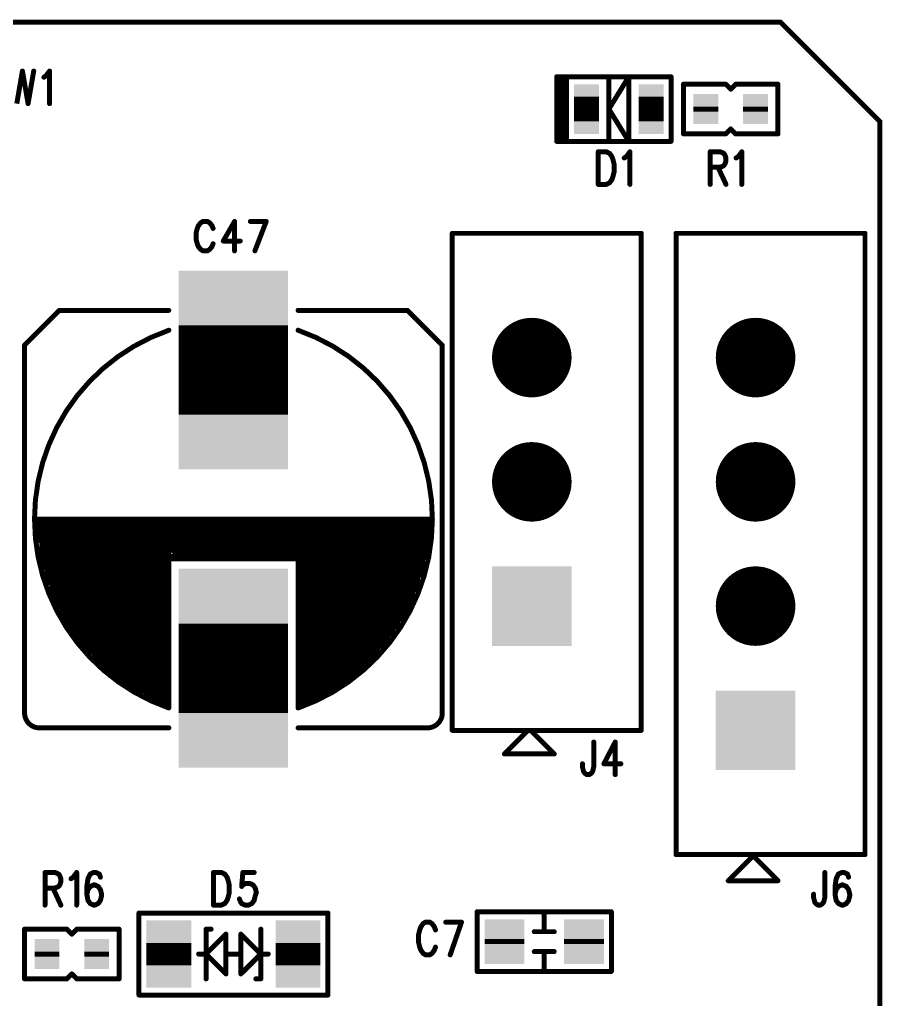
# Model space of a CAD drawing. Extents: x 100 to 126.1, y 97.2 to 170.
# Drawn here: x 108.7 to 126.05, y 150.34 to 170.05 of the extents above; entities that cross this region are included whole.
import ezdxf

# ---------------------------------------------------------------- set-up
doc = ezdxf.new("R2010")
doc.units = 0
doc.layers.get('0').update_dxf_attribs({"linetype": 'CONTINUOUS'})
doc.layers.add('MASK-TOP_PHO', color=10, linetype='CONTINUOUS')
doc.layers.add('SILK-TOP_PHO', color=9, linetype='CONTINUOUS')

# ---------------------------------------------------------------- blocks, each defined once
blk = doc.blocks.new('ROUND_1')
at = {"const_width": 0.050038}
blk.add_lwpolyline([(-0.025018, 0, 1), (0.025018, 0, 1)], format="xyb", close=True, dxfattribs=at)
blk = doc.blocks.new('SQUARE_28')
blk.add_solid([(0.799972, 0.799972), (0.799972, -0.799972), (-0.799972, 0.799972), (-0.799972, -0.799972)])
blk = doc.blocks.new('ROUND_49')
at = {"const_width": 0.799972}
blk.add_lwpolyline([(-0.399986, 0, 1), (0.399986, 0, 1)], format="xyb", close=True, dxfattribs=at)
blk = doc.blocks.new('SQUARE_16')
blk.add_solid([(0.250062, 0.250062), (0.250062, -0.250062), (-0.250062, 0.250062), (-0.250062, -0.250062)])
blk = doc.blocks.new('SQUARE_161')
blk.add_solid([(0.40005, 0.40005), (0.40005, -0.40005), (-0.40005, 0.40005), (-0.40005, -0.40005)])
blk = doc.blocks.new('SQUARE_162')
blk.add_solid([(0.44996, 0.44996), (0.44996, -0.44996), (-0.44996, 0.44996), (-0.44996, -0.44996)])
blk = doc.blocks.new('SQUARE_227')
blk.add_solid([(1.099946, 1.099946), (1.099946, -1.099946), (-1.099946, 1.099946), (-1.099946, -1.099946)])

msp = doc.modelspace()

# ---------------------------------------------------------------- linework, layer by layer
at = {"layer": 'MASK-TOP_PHO'}
for points, const_width in [([(124.000006, 169.999914), (102.00005, 169.999914)], 0.100076), ([(126.000002, 167.999918), (124.000006, 169.999914)], 0.100076), ([(120.10009, 167.999918), (120.10009, 168.500044)], 0.500124), ([(121.400062, 167.999918), (121.400062, 168.500044)], 0.500124), ([(122.499882, 168.299892), (122.499882, 168.20007)], 0.500124), ([(123.49988, 168.299892), (123.49988, 168.20007)], 0.500124), ([(126.000002, 102.00005), (126.000002, 167.999918)], 0.100076), ([(113.000028, 162.100006), (113.000028, 163.900104)], 2.199892), ([(113.000028, 156.100018), (113.000028, 157.900116)], 2.199892), ([(111.700056, 151.025098), (111.700056, 151.474932)], 0.89992), ([(114.3, 151.025098), (114.3, 151.474932)], 0.89992), ([(118.450106, 151.550116), (118.450106, 151.45004)], 0.8001), ([(120.050052, 151.550116), (120.050052, 151.45004)], 0.8001), ([(109.249972, 151.299926), (109.249972, 151.200104)], 0.500124), ([(110.24997, 151.299926), (110.24997, 151.200104)], 0.500124)]:
    msp.add_lwpolyline(points, dxfattribs=dict(at, const_width=const_width))
at = {"layer": 'SILK-TOP_PHO', "const_width": 0.100076}
for points in [[(124.000006, 169.999914), (102.00005, 169.999914)], [(126.000002, 167.999918), (124.000006, 169.999914)], [(108.756704, 169.015664), (108.643166, 168.359328)], [(108.756704, 169.015664), (108.870496, 168.359328)], [(108.984034, 169.015664), (108.870496, 168.359328)], [(109.188758, 168.890696), (109.23397, 168.921938)], [(109.23397, 168.921938), (109.302296, 169.015664)], [(109.302296, 169.015664), (109.302296, 168.359328)], [(119.499888, 168.900094), (120.549924, 168.900094)], [(119.499888, 167.600122), (119.499888, 168.900094)], [(119.599964, 168.900094), (121.800112, 168.900094)], [(119.599964, 167.600122), (119.599964, 168.900094)], [(120.549924, 168.900094), (120.549924, 167.600122)], [(120.949974, 168.900094), (120.549924, 168.250108)], [(120.949974, 167.600122), (120.949974, 168.900094)], [(121.800112, 168.900094), (121.800112, 167.600122)], [(119.70004, 168.850056), (119.70004, 167.649906)], [(122.899932, 168.74998), (122.050048, 168.74998)], [(122.050048, 168.74998), (122.050048, 167.749982)], [(123.000008, 168.649904), (122.899932, 168.74998)], [(123.100084, 168.74998), (123.000008, 168.649904)], [(123.949968, 168.74998), (123.100084, 168.74998)], [(123.949968, 167.749982), (123.949968, 168.74998)], [(120.549924, 168.250108), (120.949974, 167.600122)], [(126.000002, 102.00005), (126.000002, 167.999918)], [(122.050048, 167.749982), (122.899932, 167.749982)], [(122.899932, 167.749982), (123.000008, 167.850058)], [(123.000008, 167.850058), (123.100084, 167.749982)], [(123.100084, 167.749982), (123.949968, 167.749982)], [(120.549924, 167.600122), (119.499888, 167.600122)], [(121.800112, 167.600122), (119.599964, 167.600122)], [(120.33631, 167.390572), (120.33631, 166.73449)], [(120.33631, 167.390572), (120.495568, 167.390572)], [(120.495568, 167.390572), (120.56364, 167.35933)], [(120.56364, 167.35933), (120.609106, 167.296846)], [(120.904508, 167.296846), (120.972834, 167.390572)], [(120.972834, 167.390572), (120.972834, 166.73449)], [(122.586242, 167.390572), (122.586242, 166.73449)], [(122.586242, 167.390572), (122.790966, 167.390572)], [(122.790966, 167.390572), (122.859038, 167.35933)], [(122.859038, 167.35933), (122.881898, 167.328088)], [(122.881898, 167.328088), (122.904504, 167.265604)], [(123.15444, 167.296846), (123.222766, 167.390572)], [(123.222766, 167.390572), (123.222766, 166.73449)], [(120.609106, 167.296846), (120.631712, 167.234362)], [(120.631712, 167.234362), (120.654572, 167.140636)], [(120.654572, 167.140636), (120.654572, 166.984426)], [(120.859042, 167.265604), (120.904508, 167.296846)], [(122.881898, 167.140636), (122.859038, 167.109394)], [(122.904504, 167.20312), (122.881898, 167.140636)], [(122.904504, 167.265604), (122.904504, 167.20312)], [(123.108974, 167.265604), (123.15444, 167.296846)], [(120.654572, 166.984426), (120.631712, 166.8907)], [(122.790966, 167.078152), (122.586242, 167.078152)], [(122.7455, 167.078152), (122.904504, 166.73449)], [(122.859038, 167.109394), (122.790966, 167.078152)], [(120.495568, 166.73449), (120.33631, 166.73449)], [(120.56364, 166.765732), (120.495568, 166.73449)], [(120.609106, 166.828216), (120.56364, 166.765732)], [(120.631712, 166.8907), (120.609106, 166.828216)], [(112.340898, 165.96106), (112.295432, 165.904672)], [(112.386364, 165.989), (112.340898, 165.96106)], [(112.477296, 165.989), (112.386364, 165.989)], [(112.522762, 165.96106), (112.477296, 165.989)], [(112.568228, 165.904672), (112.522762, 165.96106)], [(113.022634, 165.989), (112.795558, 165.5953)], [(113.022634, 165.989), (113.022634, 165.39845)], [(113.340896, 165.989), (113.659158, 165.989)], [(113.659158, 165.989), (113.431828, 165.39845)], [(112.272826, 165.848538), (112.249966, 165.763956)], [(112.249966, 165.763956), (112.249966, 165.623494)], [(112.295432, 165.904672), (112.272826, 165.848538)], [(112.590834, 165.848538), (112.568228, 165.904672)], [(117.40007, 155.750006), (117.40007, 165.749986)], [(117.40007, 165.749986), (121.19991, 165.749986)], [(121.19991, 165.749986), (121.19991, 155.750006)], [(121.899934, 153.249884), (121.899934, 165.749986)], [(121.899934, 165.749986), (125.700028, 165.749986)], [(125.700028, 165.749986), (125.700028, 153.249884)], [(112.249966, 165.623494), (112.272826, 165.539166)], [(112.272826, 165.539166), (112.295432, 165.482778)], [(112.568228, 165.482778), (112.590834, 165.539166)], [(112.795558, 165.5953), (113.136426, 165.5953)], [(112.295432, 165.482778), (112.340898, 165.426644)], [(112.340898, 165.426644), (112.386364, 165.39845)], [(112.386364, 165.39845), (112.477296, 165.39845)], [(112.477296, 165.39845), (112.522762, 165.426644)], [(112.522762, 165.426644), (112.568228, 165.482778)], [(109.499908, 164.200078), (108.799884, 163.500054)], [(111.700056, 164.200078), (109.499908, 164.200078)], [(116.499894, 164.200078), (114.3, 164.200078)], [(117.199918, 163.500054), (116.499894, 164.200078)], [(108.799884, 163.500054), (108.799884, 156.100018)], [(117.199918, 156.100018), (117.199918, 163.500054)], [(109.000036, 159.999934), (117.00002, 159.999934)], [(109.050074, 159.999934), (109.050074, 159.5501)], [(109.149896, 159.999934), (109.149896, 158.999936)], [(109.249972, 159.999934), (109.249972, 158.699962)], [(109.350048, 159.999934), (109.350048, 158.399988)], [(109.450124, 159.999934), (109.450124, 158.20009)], [(109.549946, 159.999934), (109.549946, 157.999938)], [(109.650022, 159.999934), (109.650022, 157.850078)], [(109.750098, 159.999934), (109.750098, 157.699964)], [(109.84992, 159.999934), (109.84992, 157.550104)], [(109.949996, 159.999934), (109.949996, 157.450028)], [(110.000034, 159.999934), (110.000034, 157.39999)], [(110.10011, 159.999934), (110.10011, 157.299914)], [(110.199932, 157.150054), (110.199932, 159.949896)], [(110.300008, 159.999934), (110.300008, 157.100016)], [(110.333028, 159.999934), (110.333028, 157.049978)], [(110.400084, 156.99994), (110.400084, 159.949896)], [(110.460028, 159.872934), (110.460028, 156.949902)], [(110.499906, 159.999934), (110.499906, 156.900118)], [(110.587028, 159.872934), (110.587028, 156.85008)], [(110.599982, 159.999934), (110.599982, 156.85008)], [(110.65002, 156.800042), (110.65002, 159.949896)], [(110.714028, 159.999934), (110.714028, 156.750004)], [(110.750096, 159.949896), (110.750096, 156.699966)], [(110.79988, 156.699966), (110.79988, 159.949896)], [(110.841028, 159.999934), (110.841028, 156.649928)], [(110.899956, 156.59989), (110.899956, 159.949896)], [(110.968028, 159.999934), (110.968028, 156.550106)], [(111.05007, 159.949896), (111.05007, 156.550106)], [(111.095028, 159.872934), (111.095028, 156.500068)], [(111.149892, 156.500068), (111.149892, 159.949896)], [(111.249968, 159.949896), (111.249968, 156.399992)], [(111.298228, 159.949134), (111.298228, 156.399992)], [(111.350044, 159.949896), (111.350044, 156.349954)], [(111.400082, 156.349954), (111.400082, 159.949896)], [(111.450628, 159.949134), (111.450628, 156.299916)], [(111.499904, 156.299916), (111.499904, 159.949896)], [(111.59998, 159.900112), (114.3, 159.900112)], [(111.603028, 159.949134), (111.603028, 156.249878)], [(111.700056, 156.200094), (111.700056, 159.999934)], [(114.3, 156.200094), (114.3, 159.999934)], [(114.397028, 159.999934), (114.397028, 156.249878)], [(114.450114, 159.949896), (114.450114, 156.299916)], [(114.524028, 159.999934), (114.524028, 156.299916)], [(114.599974, 156.349954), (114.599974, 159.999934)], [(114.651028, 159.999934), (114.651028, 157.713934)], [(114.70005, 159.999934), (114.70005, 156.399992)], [(114.778028, 159.999934), (114.778028, 157.840934)], [(114.800126, 159.999934), (114.800126, 156.45003)], [(114.899948, 156.500068), (114.899948, 159.999934)], [(114.905028, 159.999934), (114.905028, 157.967934)], [(115.000024, 159.999934), (115.000024, 156.550106)], [(115.032028, 159.872934), (115.032028, 158.094934)], [(115.1001, 156.59989), (115.1001, 159.999934)], [(115.159028, 159.999934), (115.159028, 158.221934)], [(115.199922, 159.999934), (115.199922, 156.699966)], [(115.286028, 159.999934), (115.286028, 158.348934)], [(115.299998, 156.750004), (115.299998, 159.999934)], [(115.400074, 159.999934), (115.400074, 156.800042)], [(115.413028, 159.999934), (115.413028, 158.475934)], [(115.499896, 156.900118), (115.499896, 159.999934)], [(115.540028, 159.999934), (115.540028, 158.729934)], [(115.599972, 159.999934), (115.599972, 156.99994)], [(115.667028, 159.999934), (115.667028, 158.983934)], [(115.700048, 159.999934), (115.700048, 159.100012)], [(115.700048, 157.100016), (115.700048, 159.999934)], [(115.750086, 157.150054), (115.750086, 159.900112)], [(115.794028, 159.999934), (115.794028, 159.618934)], [(115.800124, 159.999934), (115.800124, 157.200092)], [(115.899946, 159.999934), (115.899946, 157.249876)], [(116.000022, 159.999934), (116.000022, 157.39999)], [(116.100098, 159.999934), (116.100098, 157.500066)], [(116.19992, 159.999934), (116.19992, 157.649926)], [(116.299996, 159.999934), (116.299996, 157.80004)], [(116.400072, 159.999934), (116.400072, 157.9499)], [(116.499894, 159.999934), (116.499894, 158.100014)], [(116.59997, 159.999934), (116.59997, 158.299912)], [(116.700046, 159.999934), (116.700046, 158.550102)], [(116.800122, 159.999934), (116.800122, 158.850076)], [(116.899944, 159.999934), (116.899944, 159.200088)], [(111.59998, 159.800036), (114.3, 159.800036)], [(111.650018, 159.69996), (114.3, 159.69996)], [(111.650018, 159.599884), (114.3, 159.599884)], [(111.700056, 159.500062), (114.3, 159.500062)], [(110.499906, 159.399986), (114.84991, 159.399986)], [(111.59998, 159.250126), (114.599974, 159.250126)], [(111.799878, 159.349948), (114.3, 159.349948)], [(111.700056, 159.200088), (114.3, 159.200088)], [(109.100112, 155.800044), (111.700056, 155.800044)], [(114.3, 155.800044), (116.899944, 155.800044)], [(121.19991, 155.750006), (117.40007, 155.750006)], [(118.450106, 155.275026), (118.925086, 155.750006)], [(118.975124, 155.750006), (119.450104, 155.275026)], [(120.245378, 155.515564), (120.245378, 155.015692)], [(120.677178, 155.515564), (120.450102, 155.078176)], [(120.677178, 155.515564), (120.677178, 154.859482)], [(119.450104, 155.275026), (118.450106, 155.275026)], [(120.018302, 155.015692), (120.018302, 155.078176)], [(120.040908, 154.921966), (120.018302, 155.015692)], [(120.063514, 154.890724), (120.040908, 154.921966)], [(120.10898, 154.859482), (120.063514, 154.890724)], [(120.199912, 154.890724), (120.154446, 154.859482)], [(120.222772, 154.921966), (120.199912, 154.890724)], [(120.245378, 155.015692), (120.222772, 154.921966)], [(120.450102, 155.078176), (120.79097, 155.078176)], [(120.154446, 154.859482), (120.10898, 154.859482)], [(125.700028, 153.249884), (121.899934, 153.249884)], [(122.94997, 152.72512), (123.42495, 153.2001)], [(123.474988, 153.2001), (123.949968, 152.72512)], [(109.211364, 152.890728), (109.211364, 152.234392)], [(109.211364, 152.890728), (109.415834, 152.890728)], [(109.415834, 152.890728), (109.48416, 152.859486)], [(109.48416, 152.859486), (109.506766, 152.828244)], [(109.506766, 152.828244), (109.529626, 152.765506)], [(109.529626, 152.765506), (109.529626, 152.703022)], [(109.734096, 152.765506), (109.779562, 152.797002)], [(109.779562, 152.797002), (109.847634, 152.890728)], [(109.847634, 152.890728), (109.847634, 152.234392)], [(110.074964, 152.765506), (110.052358, 152.609296)], [(110.12043, 152.859486), (110.074964, 152.765506)], [(110.188756, 152.890728), (110.12043, 152.859486)], [(110.233968, 152.890728), (110.188756, 152.890728)], [(110.302294, 152.859486), (110.233968, 152.890728)], [(110.3249, 152.797002), (110.302294, 152.859486)], [(112.597692, 152.890728), (112.597692, 152.234392)], [(112.597692, 152.890728), (112.756696, 152.890728)], [(112.756696, 152.890728), (112.825022, 152.859486)], [(112.825022, 152.859486), (112.870488, 152.797002)], [(112.870488, 152.797002), (112.893094, 152.734264)], [(112.893094, 152.734264), (112.915954, 152.640538)], [(113.18875, 152.890728), (113.16589, 152.609296)], [(113.415826, 152.890728), (113.18875, 152.890728)], [(123.949968, 152.72512), (122.94997, 152.72512)], [(124.89307, 152.890728), (124.89307, 152.390602)], [(125.1204, 152.765506), (125.097794, 152.609296)], [(125.165866, 152.859486), (125.1204, 152.765506)], [(125.234192, 152.890728), (125.165866, 152.859486)], [(125.279658, 152.890728), (125.234192, 152.890728)], [(125.34773, 152.859486), (125.279658, 152.890728)], [(125.370336, 152.797002), (125.34773, 152.859486)], [(109.415834, 152.578054), (109.211364, 152.578054)], [(109.370368, 152.578054), (109.529626, 152.234392)], [(109.48416, 152.609296), (109.415834, 152.578054)], [(109.506766, 152.640538), (109.48416, 152.609296)], [(109.529626, 152.703022), (109.506766, 152.640538)], [(110.052358, 152.609296), (110.052358, 152.453086)], [(110.074964, 152.546812), (110.052358, 152.453086)], [(110.12043, 152.609296), (110.074964, 152.546812)], [(110.188756, 152.640538), (110.12043, 152.609296)], [(110.211362, 152.640538), (110.188756, 152.640538)], [(110.279434, 152.609296), (110.211362, 152.640538)], [(110.3249, 152.546812), (110.279434, 152.609296)], [(110.34776, 152.453086), (110.3249, 152.546812)], [(112.915954, 152.640538), (112.915954, 152.484328)], [(113.16589, 152.609296), (113.18875, 152.640538)], [(113.18875, 152.640538), (113.256822, 152.67178)], [(113.256822, 152.67178), (113.324894, 152.67178)], [(113.324894, 152.67178), (113.39322, 152.640538)], [(113.39322, 152.640538), (113.438686, 152.578054)], [(113.438686, 152.578054), (113.461292, 152.484328)], [(125.097794, 152.609296), (125.097794, 152.453086)], [(125.1204, 152.546812), (125.097794, 152.453086)], [(125.165866, 152.609296), (125.1204, 152.546812)], [(125.234192, 152.640538), (125.165866, 152.609296)], [(125.256798, 152.640538), (125.234192, 152.640538)], [(125.325124, 152.609296), (125.256798, 152.640538)], [(125.370336, 152.546812), (125.325124, 152.609296)], [(125.393196, 152.453086), (125.370336, 152.546812)], [(110.052358, 152.453086), (110.074964, 152.328118)], [(110.074964, 152.328118), (110.12043, 152.265634)], [(110.279434, 152.265634), (110.3249, 152.328118)], [(110.3249, 152.328118), (110.34776, 152.421844)], [(110.34776, 152.421844), (110.34776, 152.453086)], [(112.870488, 152.328118), (112.825022, 152.265634)], [(112.893094, 152.390602), (112.870488, 152.328118)], [(112.915954, 152.484328), (112.893094, 152.390602)], [(113.143284, 152.296876), (113.120424, 152.35936)], [(113.415826, 152.328118), (113.37036, 152.265634)], [(113.438686, 152.421844), (113.415826, 152.328118)], [(113.461292, 152.484328), (113.438686, 152.421844)], [(124.665994, 152.390602), (124.665994, 152.453086)], [(124.6886, 152.296876), (124.665994, 152.390602)], [(124.89307, 152.390602), (124.870464, 152.296876)], [(125.097794, 152.453086), (125.1204, 152.328118)], [(125.1204, 152.328118), (125.165866, 152.265634)], [(125.325124, 152.265634), (125.370336, 152.328118)], [(125.370336, 152.328118), (125.393196, 152.421844)], [(125.393196, 152.421844), (125.393196, 152.453086)], [(110.12043, 152.265634), (110.188756, 152.234392)], [(110.188756, 152.234392), (110.211362, 152.234392)], [(110.211362, 152.234392), (110.279434, 152.265634)], [(112.756696, 152.234392), (112.597692, 152.234392)], [(112.825022, 152.265634), (112.756696, 152.234392)], [(113.16589, 152.265634), (113.143284, 152.296876)], [(113.234216, 152.234392), (113.16589, 152.265634)], [(113.302288, 152.234392), (113.234216, 152.234392)], [(113.37036, 152.265634), (113.302288, 152.234392)], [(124.71146, 152.265634), (124.6886, 152.296876)], [(124.756926, 152.234392), (124.71146, 152.265634)], [(124.802392, 152.234392), (124.756926, 152.234392)], [(124.847604, 152.265634), (124.802392, 152.234392)], [(124.870464, 152.296876), (124.847604, 152.265634)], [(125.165866, 152.265634), (125.234192, 152.234392)], [(125.234192, 152.234392), (125.256798, 152.234392)], [(125.256798, 152.234392), (125.325124, 152.265634)], [(114.899948, 152.07488), (111.100108, 152.07488)], [(111.100108, 152.07488), (111.100108, 150.424896)], [(114.899948, 150.424896), (114.899948, 152.07488)], [(117.899942, 150.899876), (117.899942, 152.100026)], [(117.899942, 152.100026), (120.599962, 152.100026)], [(119.249952, 152.100026), (119.249952, 151.699976)], [(120.599962, 152.100026), (120.599962, 150.899876)], [(109.650022, 151.750014), (108.799884, 151.750014)], [(108.799884, 151.750014), (108.799884, 150.750016)], [(109.750098, 151.649938), (109.650022, 151.750014)], [(109.84992, 151.750014), (109.750098, 151.649938)], [(110.700058, 151.750014), (109.84992, 151.750014)], [(110.700058, 150.750016), (110.700058, 151.750014)], [(112.54994, 151.750014), (112.450118, 151.750014)], [(112.450118, 151.750014), (112.450118, 150.750016)], [(113.549938, 151.750014), (113.549938, 150.750016)], [(116.768118, 151.79675), (116.745512, 151.734266)], [(116.813584, 151.859488), (116.768118, 151.79675)], [(116.85905, 151.89073), (116.813584, 151.859488)], [(116.949982, 151.89073), (116.85905, 151.89073)], [(116.995448, 151.859488), (116.949982, 151.89073)], [(117.040914, 151.79675), (116.995448, 151.859488)], [(117.06352, 151.734266), (117.040914, 151.79675)], [(117.268244, 151.89073), (117.586252, 151.89073)], [(117.586252, 151.89073), (117.359176, 151.234394)], [(112.450118, 151.249888), (112.849914, 151.649938)], [(112.849914, 151.649938), (112.849914, 150.850092)], [(113.549938, 151.249888), (113.149888, 151.649938)], [(113.149888, 151.649938), (113.149888, 150.850092)], [(116.745512, 151.734266), (116.722652, 151.64054)], [(116.722652, 151.64054), (116.722652, 151.48433)], [(119.450104, 151.699976), (119.050054, 151.699976)], [(116.722652, 151.48433), (116.745512, 151.390604)], [(116.745512, 151.390604), (116.768118, 151.32812)], [(117.040914, 151.32812), (117.06352, 151.390604)], [(112.450118, 151.249888), (112.300004, 151.249888)], [(112.849914, 150.850092), (112.450118, 151.249888)], [(112.849914, 151.249888), (113.000028, 151.249888)], [(113.149888, 151.249888), (113.000028, 151.249888)], [(113.149888, 150.850092), (113.549938, 151.249888)], [(113.700052, 151.249888), (113.549938, 151.249888)], [(116.768118, 151.32812), (116.813584, 151.265636)], [(116.813584, 151.265636), (116.85905, 151.234394)], [(116.85905, 151.234394), (116.949982, 151.234394)], [(116.949982, 151.234394), (116.995448, 151.265636)], [(116.995448, 151.265636), (117.040914, 151.32812)], [(119.450104, 151.299926), (119.050054, 151.299926)], [(119.249952, 150.899876), (119.249952, 151.299926)], [(109.650022, 150.750016), (109.750098, 150.850092)], [(109.750098, 150.850092), (109.84992, 150.750016)], [(120.599962, 150.899876), (117.899942, 150.899876)], [(108.799884, 150.750016), (109.650022, 150.750016)], [(109.84992, 150.750016), (110.700058, 150.750016)], [(113.549938, 150.750016), (113.450116, 150.750016)], [(111.100108, 150.424896), (114.899948, 150.424896)]]:
    msp.add_lwpolyline(points, dxfattribs=at)
for points in [[(111.70031, 163.800028, 0.7106617), (111.70031, 156.19984)], [(114.299746, 156.19984, 0.7106617), (114.299746, 163.800028)], [(108.799884, 156.100018, 0.4142155), (109.100112, 155.800044)], [(116.899944, 155.800044, 0.4142136), (117.199918, 156.100018)]]:
    msp.add_lwpolyline(points, format="xyb", dxfattribs=at)

# ---------------------------------------------------------------- block references
at = {"layer": 'MASK-TOP_PHO'}
for name, p in [('ROUND_1', (124.000006, 169.999914)), ('SQUARE_16', (120.10009, 168.500044)), ('SQUARE_16', (121.400062, 168.500044)), ('SQUARE_16', (122.499882, 168.299892)), ('SQUARE_16', (123.49988, 168.299892)), ('SQUARE_16', (122.499882, 168.20007)), ('SQUARE_16', (123.49988, 168.20007)), ('SQUARE_16', (120.10009, 167.999918)), ('SQUARE_16', (121.400062, 167.999918)), ('ROUND_1', (126.000002, 167.999918)), ('SQUARE_227', (113.000028, 163.900104)), ('ROUND_49', (119.000016, 163.250118)), ('ROUND_49', (123.49988, 163.250118)), ('SQUARE_227', (113.000028, 162.100006)), ('ROUND_49', (119.000016, 160.749996)), ('ROUND_49', (123.49988, 160.749996)), ('SQUARE_227', (113.000028, 157.900116)), ('SQUARE_28', (119.000016, 158.249874)), ('ROUND_49', (123.49988, 158.249874)), ('SQUARE_227', (113.000028, 156.100018)), ('SQUARE_28', (123.49988, 155.750006)), ('SQUARE_162', (111.700056, 151.474932)), ('SQUARE_162', (114.3, 151.474932)), ('SQUARE_161', (118.450106, 151.550116)), ('SQUARE_161', (118.450106, 151.45004)), ('SQUARE_161', (120.050052, 151.550116)), ('SQUARE_161', (120.050052, 151.45004)), ('SQUARE_16', (109.249972, 151.299926)), ('SQUARE_16', (109.249972, 151.200104)), ('SQUARE_16', (110.24997, 151.299926)), ('SQUARE_16', (110.24997, 151.200104)), ('SQUARE_162', (111.700056, 151.025098)), ('SQUARE_162', (114.3, 151.025098))]:
    msp.add_blockref(name, p, dxfattribs=at)
at = {"layer": 'SILK-TOP_PHO'}
for p in [(124.000006, 169.999914), (108.756704, 169.015664), (108.756704, 169.015664), (108.984034, 169.015664), (109.188758, 168.890696), (109.23397, 168.921938), (109.302296, 169.015664), (119.499888, 168.900094), (119.499888, 168.900094), (119.599964, 168.900094), (119.599964, 168.900094), (120.549924, 168.900094), (120.949974, 168.900094), (120.949974, 168.900094), (121.800112, 168.900094), (119.70004, 168.850056), (122.050048, 168.74998), (122.899932, 168.74998), (123.100084, 168.74998), (123.949968, 168.74998), (123.000008, 168.649904), (108.870496, 168.359328), (108.870496, 168.359328), (109.302296, 168.359328), (120.549924, 168.250108), (126.000002, 167.999918), (122.050048, 167.749982), (122.899932, 167.749982), (123.000008, 167.850058), (123.100084, 167.749982), (123.949968, 167.749982), (123.949968, 167.749982), (119.499888, 167.600122), (119.599964, 167.600122), (119.70004, 167.649906), (120.549924, 167.600122), (120.949974, 167.600122), (121.800112, 167.600122), (120.33631, 167.390572), (120.33631, 167.390572), (120.495568, 167.390572), (120.56364, 167.35933), (120.972834, 167.390572), (122.586242, 167.390572), (122.586242, 167.390572), (122.790966, 167.390572), (122.859038, 167.35933), (122.881898, 167.328088), (123.222766, 167.390572), (120.609106, 167.296846), (120.631712, 167.234362), (120.654572, 167.140636), (120.859042, 167.265604), (120.904508, 167.296846), (122.881898, 167.140636), (122.904504, 167.265604), (122.904504, 167.20312), (123.108974, 167.265604), (123.15444, 167.296846), (120.654572, 166.984426), (122.586242, 167.078152), (122.7455, 167.078152), (122.790966, 167.078152), (122.859038, 167.109394), (120.33631, 166.73449), (120.33631, 166.73449), (120.495568, 166.73449), (120.56364, 166.765732), (120.609106, 166.828216), (120.631712, 166.8907), (120.972834, 166.73449), (122.586242, 166.73449), (122.904504, 166.73449), (123.222766, 166.73449), (112.340898, 165.96106), (112.386364, 165.989), (112.477296, 165.989), (112.522762, 165.96106), (113.022634, 165.989), (113.022634, 165.989), (113.340896, 165.989), (113.659158, 165.989), (113.659158, 165.989), (112.249966, 165.763956), (112.272826, 165.848538), (112.295432, 165.904672), (112.568228, 165.904672), (112.590834, 165.848538), (117.40007, 165.749986), (121.19991, 165.749986), (121.899934, 165.749986), (125.700028, 165.749986), (112.249966, 165.623494), (112.272826, 165.539166), (112.590834, 165.539166), (112.795558, 165.5953), (113.136426, 165.5953), (112.295432, 165.482778), (112.340898, 165.426644), (112.386364, 165.39845), (112.477296, 165.39845), (112.522762, 165.426644), (112.568228, 165.482778), (113.022634, 165.39845), (113.431828, 165.39845), (109.499908, 164.200078), (111.700056, 164.200078), (114.3, 164.200078), (116.499894, 164.200078), (111.70031, 163.800028), (114.299746, 163.800028), (108.799884, 163.500054), (117.199918, 163.500054), (109.000036, 159.999934), (109.050074, 159.999934), (109.149896, 159.999934), (109.249972, 159.999934), (109.350048, 159.999934), (109.450124, 159.999934), (109.549946, 159.999934), (109.650022, 159.999934), (109.750098, 159.999934), (109.84992, 159.999934), (109.949996, 159.999934), (110.000034, 159.999934), (110.10011, 159.999934), (110.199932, 159.949896), (110.300008, 159.999934), (110.333028, 159.999934), (110.400084, 159.949896), (110.460028, 159.872934), (110.499906, 159.999934), (110.587028, 159.872934), (110.599982, 159.999934), (110.65002, 159.949896), (110.714028, 159.999934), (110.750096, 159.949896), (110.79988, 159.949896), (110.841028, 159.999934), (110.899956, 159.949896), (110.968028, 159.999934), (111.05007, 159.949896), (111.095028, 159.872934), (111.149892, 159.949896), (111.249968, 159.949896), (111.298228, 159.949134), (111.350044, 159.949896), (111.400082, 159.949896), (111.450628, 159.949134), (111.499904, 159.949896), (111.59998, 159.900112), (111.603028, 159.949134), (111.700056, 159.999934), (114.3, 159.999934), (114.3, 159.900112), (114.397028, 159.999934), (114.450114, 159.949896), (114.524028, 159.999934), (114.599974, 159.999934), (114.651028, 159.999934), (114.70005, 159.999934), (114.778028, 159.999934), (114.800126, 159.999934), (114.899948, 159.999934), (114.905028, 159.999934), (115.000024, 159.999934), (115.032028, 159.872934), (115.1001, 159.999934), (115.159028, 159.999934), (115.199922, 159.999934), (115.286028, 159.999934), (115.299998, 159.999934), (115.400074, 159.999934), (115.413028, 159.999934), (115.499896, 159.999934), (115.540028, 159.999934), (115.599972, 159.999934), (115.667028, 159.999934), (115.700048, 159.999934), (115.700048, 159.999934), (115.750086, 159.900112), (115.794028, 159.999934), (115.800124, 159.999934), (115.899946, 159.999934), (116.000022, 159.999934), (116.100098, 159.999934), (116.19992, 159.999934), (116.299996, 159.999934), (116.400072, 159.999934), (116.499894, 159.999934), (116.59997, 159.999934), (116.700046, 159.999934), (116.800122, 159.999934), (116.899944, 159.999934), (117.00002, 159.999934), (111.59998, 159.800036), (111.650018, 159.69996), (114.3, 159.800036), (114.3, 159.69996), (109.050074, 159.5501), (111.650018, 159.599884), (111.700056, 159.500062), (114.3, 159.599884), (114.3, 159.500062), (115.794028, 159.618934), (110.499906, 159.399986), (111.59998, 159.250126), (111.799878, 159.349948), (114.3, 159.349948), (114.599974, 159.250126), (114.84991, 159.399986), (111.700056, 159.200088), (114.3, 159.200088), (115.700048, 159.100012), (116.899944, 159.200088), (109.149896, 158.999936), (115.667028, 158.983934), (116.800122, 158.850076), (109.249972, 158.699962), (115.540028, 158.729934), (115.413028, 158.475934), (116.700046, 158.550102), (109.350048, 158.399988), (115.286028, 158.348934), (116.59997, 158.299912), (109.450124, 158.20009), (115.032028, 158.094934), (115.159028, 158.221934), (116.499894, 158.100014), (109.549946, 157.999938), (109.650022, 157.850078), (114.905028, 157.967934), (116.400072, 157.9499), (109.750098, 157.699964), (114.651028, 157.713934), (114.778028, 157.840934), (116.299996, 157.80004), (109.84992, 157.550104), (116.100098, 157.500066), (116.19992, 157.649926), (109.949996, 157.450028), (110.000034, 157.39999), (110.10011, 157.299914), (116.000022, 157.39999), (110.199932, 157.150054), (110.300008, 157.100016), (115.700048, 157.100016), (115.750086, 157.150054), (115.800124, 157.200092), (115.899946, 157.249876), (110.333028, 157.049978), (110.400084, 156.99994), (110.460028, 156.949902), (110.499906, 156.900118), (115.499896, 156.900118), (115.599972, 156.99994), (110.587028, 156.85008), (110.599982, 156.85008), (110.65002, 156.800042), (110.714028, 156.750004), (110.750096, 156.699966), (110.79988, 156.699966), (115.199922, 156.699966), (115.299998, 156.750004), (115.400074, 156.800042), (110.841028, 156.649928), (110.899956, 156.59989), (110.968028, 156.550106), (111.05007, 156.550106), (111.095028, 156.500068), (111.149892, 156.500068), (114.899948, 156.500068), (115.000024, 156.550106), (115.1001, 156.59989), (111.249968, 156.399992), (111.298228, 156.399992), (111.350044, 156.349954), (111.400082, 156.349954), (111.450628, 156.299916), (111.499904, 156.299916), (114.450114, 156.299916), (114.524028, 156.299916), (114.599974, 156.349954), (114.70005, 156.399992), (114.800126, 156.45003), (108.799884, 156.100018), (108.799884, 156.100018), (111.603028, 156.249878), (111.700056, 156.200094), (111.70031, 156.19984), (114.299746, 156.19984), (114.3, 156.200094), (114.397028, 156.249878), (117.199918, 156.100018), (117.199918, 156.100018), (109.100112, 155.800044), (109.100112, 155.800044), (111.700056, 155.800044), (114.3, 155.800044), (116.899944, 155.800044), (116.899944, 155.800044), (117.40007, 155.750006), (118.925086, 155.750006), (118.975124, 155.750006), (121.19991, 155.750006), (121.19991, 155.750006), (120.245378, 155.515564), (120.677178, 155.515564), (120.677178, 155.515564), (118.450106, 155.275026), (119.450104, 155.275026), (120.018302, 155.078176), (120.018302, 155.015692), (120.040908, 154.921966), (120.063514, 154.890724), (120.199912, 154.890724), (120.222772, 154.921966), (120.245378, 155.015692), (120.450102, 155.078176), (120.79097, 155.078176), (120.10898, 154.859482), (120.154446, 154.859482), (120.677178, 154.859482), (121.899934, 153.249884), (123.42495, 153.2001), (123.474988, 153.2001), (125.700028, 153.249884), (125.700028, 153.249884), (109.211364, 152.890728), (109.211364, 152.890728), (109.415834, 152.890728), (109.48416, 152.859486), (109.506766, 152.828244), (109.529626, 152.765506), (109.734096, 152.765506), (109.779562, 152.797002), (109.779562, 152.797002), (109.847634, 152.890728), (110.074964, 152.765506), (110.12043, 152.859486), (110.188756, 152.890728), (110.233968, 152.890728), (110.302294, 152.859486), (110.3249, 152.797002), (112.597692, 152.890728), (112.597692, 152.890728), (112.756696, 152.890728), (112.825022, 152.859486), (112.870488, 152.797002), (112.870488, 152.797002), (112.893094, 152.734264), (113.18875, 152.890728), (113.415826, 152.890728), (122.94997, 152.72512), (123.949968, 152.72512), (124.89307, 152.890728), (125.1204, 152.765506), (125.165866, 152.859486), (125.234192, 152.890728), (125.279658, 152.890728), (125.34773, 152.859486), (125.370336, 152.797002), (109.211364, 152.578054), (109.370368, 152.578054), (109.415834, 152.578054), (109.48416, 152.609296), (109.506766, 152.640538), (109.529626, 152.703022), (110.052358, 152.609296), (110.074964, 152.546812), (110.12043, 152.609296), (110.188756, 152.640538), (110.211362, 152.640538), (110.279434, 152.609296), (110.3249, 152.546812), (112.915954, 152.640538), (113.16589, 152.609296), (113.18875, 152.640538), (113.256822, 152.67178), (113.324894, 152.67178), (113.39322, 152.640538), (113.438686, 152.578054), (125.097794, 152.609296), (125.1204, 152.546812), (125.165866, 152.609296), (125.234192, 152.640538), (125.256798, 152.640538), (125.325124, 152.609296), (125.370336, 152.546812), (110.052358, 152.453086), (110.052358, 152.453086), (110.074964, 152.328118), (110.3249, 152.328118), (110.34776, 152.453086), (110.34776, 152.421844), (112.870488, 152.328118), (112.893094, 152.390602), (112.915954, 152.484328), (113.120424, 152.35936), (113.415826, 152.328118), (113.438686, 152.421844), (113.461292, 152.484328), (124.665994, 152.453086), (124.665994, 152.390602), (124.89307, 152.390602), (125.097794, 152.453086), (125.097794, 152.453086), (125.1204, 152.328118), (125.370336, 152.328118), (125.393196, 152.453086), (125.393196, 152.421844), (109.211364, 152.234392), (109.529626, 152.234392), (109.847634, 152.234392), (110.12043, 152.265634), (110.188756, 152.234392), (110.211362, 152.234392), (110.279434, 152.265634), (112.597692, 152.234392), (112.597692, 152.234392), (112.756696, 152.234392), (112.825022, 152.265634), (113.143284, 152.296876), (113.16589, 152.265634), (113.234216, 152.234392), (113.302288, 152.234392), (113.37036, 152.265634), (124.6886, 152.296876), (124.71146, 152.265634), (124.756926, 152.234392), (124.802392, 152.234392), (124.847604, 152.265634), (124.870464, 152.296876), (125.165866, 152.265634), (125.234192, 152.234392), (125.256798, 152.234392), (125.325124, 152.265634), (111.100108, 152.07488), (114.899948, 152.07488), (117.899942, 152.100026), (119.249952, 152.100026), (120.599962, 152.100026), (108.799884, 151.750014), (109.650022, 151.750014), (109.84992, 151.750014), (110.700058, 151.750014), (112.450118, 151.750014), (112.54994, 151.750014), (113.549938, 151.750014), (116.768118, 151.79675), (116.813584, 151.859488), (116.85905, 151.89073), (116.949982, 151.89073), (116.995448, 151.859488), (117.040914, 151.79675), (117.268244, 151.89073), (117.586252, 151.89073), (117.586252, 151.89073), (109.750098, 151.649938), (112.849914, 151.649938), (113.149888, 151.649938), (116.722652, 151.64054), (116.745512, 151.734266), (117.06352, 151.734266), (119.050054, 151.699976), (119.249952, 151.699976), (119.450104, 151.699976), (116.722652, 151.48433), (116.745512, 151.390604), (117.06352, 151.390604), (112.300004, 151.249888), (112.450118, 151.249888), (112.450118, 151.249888), (112.450118, 151.249888), (112.849914, 151.249888), (113.000028, 151.249888), (113.000028, 151.249888), (113.149888, 151.249888), (113.549938, 151.249888), (113.549938, 151.249888), (113.549938, 151.249888), (113.700052, 151.249888), (116.768118, 151.32812), (116.813584, 151.265636), (116.85905, 151.234394), (116.949982, 151.234394), (116.995448, 151.265636), (117.040914, 151.32812), (117.359176, 151.234394), (119.050054, 151.299926), (119.249952, 151.299926), (119.450104, 151.299926), (109.750098, 150.850092), (112.849914, 150.850092), (113.149888, 150.850092), (117.899942, 150.899876), (119.249952, 150.899876), (120.599962, 150.899876), (120.599962, 150.899876), (108.799884, 150.750016), (109.650022, 150.750016), (109.84992, 150.750016), (110.700058, 150.750016), (110.700058, 150.750016), (112.450118, 150.750016), (113.450116, 150.750016), (113.549938, 150.750016), (111.100108, 150.424896), (111.100108, 150.424896), (114.899948, 150.424896)]:
    msp.add_blockref('ROUND_1', p, dxfattribs=at)

doc.saveas('drawing.dxf')
